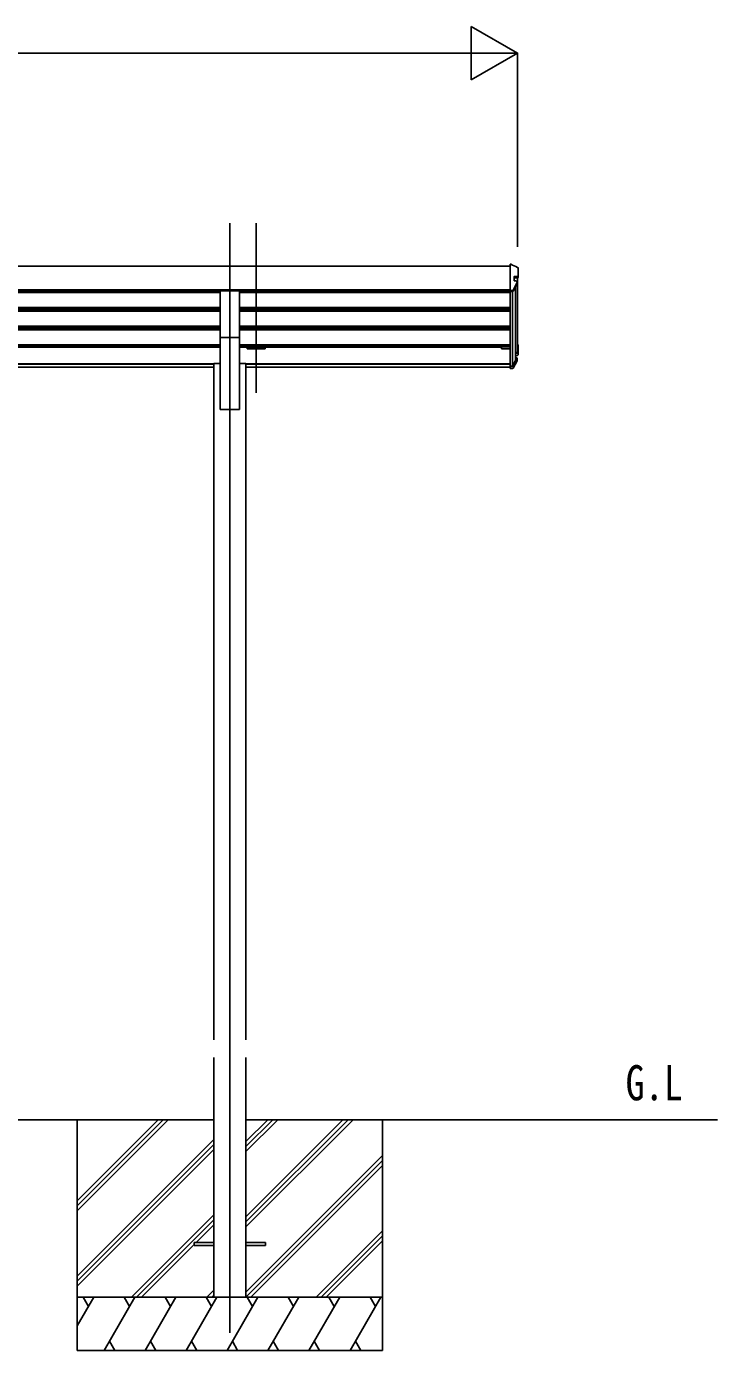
# Model space of a CAD drawing. Units: millimetres, scale not verified. Extents: x -12615 to 12615, y -8910 to 8910.
# Drawn here: x -1133 to 814, y -4865 to -1137 of the extents above; entities that cross this region are included whole.
import ezdxf
from ezdxf.enums import TextEntityAlignment as Align

# ---------------------------------------------------------------- set-up
doc = ezdxf.new("R2010")
doc.units = ezdxf.units.MM
doc.header["$LTSCALE"] = 40
for name, color, linetype in [('0-2_USER1', 3, 'Continuous'), ('0-3_YKK_12', 2, 'Continuous'), ('0-4_YKK_13', 4, 'Continuous'), ('0-5_YKK_A1', 4, 'Continuous'), ('0-6_YKK_D', 6, 'Continuous')]:
    doc.layers.add(name, color=color, linetype=linetype)
doc.styles.add('ＭＳ ゴシック', font='')
doc.styles.get('ＭＳ ゴシック').set_extended_font_data('MS Gothic')

msp = doc.modelspace()

# ---------------------------------------------------------------- linework, layer by layer
at = {"layer": '0-3_YKK_12'}
for p, q in [((-559.94, -1690.6), (-559.94, -2168.11)), ((-485.94, -1690.6), (-485.94, -2168.11)), ((-559.94, -2121.43), (-559.94, -4815))]:
    msp.add_line(p, q, dxfattribs=at)
at = {"layer": '0-4_YKK_13'}
for p, q in [((231.08, -1805.8), (230.06, -1805.8)), ((230.06, -1879.88), (230.06, -1805.8)), ((252.06, -1838.13), (252.06, -1817.1)), ((249.45, -1860.6), (237.83, -1881.94)), ((250.06, -1844.7), (241.26, -1844.7)), ((249.69, -1855.48), (249.69, -1859.65)), ((252.06, -1842.71), (252.06, -1838.13)), ((-587.44, -2012.43), (-587.44, -1880.63)), ((-587.44, -1880.63), (-532.44, -1880.63)), ((-532.44, -2012.43), (-532.44, -1880.63)), ((236.07, -1879.88), (230.06, -1879.88)), ((236.07, -1882.98), (230.06, -1882.98)), ((-587.44, -2012.43), (-532.44, -2012.43)), ((250.06, -2031.27), (250.16, -2031.27)), ((250.06, -2032.76), (250.09, -2032.76)), ((250.06, -2033.28), (250.09, -2033.28)), ((250.56, -2033.26), (250.56, -2054.17)), ((252.06, -2033.26), (252.06, -2054.17)), ((246.94, -2073.02), (236.34, -2092.46)), ((248.13, -2071.35), (236.51, -2092.69)), ((249.45, -2072.06), (237.83, -2093.4)), ((250.06, -2054.67), (245.09, -2054.67)), ((250.06, -2056.16), (245.09, -2056.16)), ((245.09, -2062.69), (250.06, -2062.69)), ((245.09, -2068.99), (247.8, -2069.13)), ((245.09, -2070.48), (247.72, -2070.62)), ((245.09, -2071), (247.72, -2071.14)), ((249.69, -2071.11), (249.69, -2077.28)), ((252.06, -2060.73), (252.06, -2054.17)), ((230.06, -2092.95), (230.06, -2092.68)), ((236.07, -2092.95), (230.06, -2092.95)), ((230.06, -2094.45), (230.06, -2092.95)), ((230.06, -2099.54), (230.06, -2094.45)), ((236.07, -2094.45), (230.06, -2094.45)), ((236.07, -2099.54), (230.06, -2099.54)), ((-660.14, -4560.44), (-660.14, -4569.44)), ((-605.14, -4560.44), (-660.14, -4560.44)), ((-605.14, -4569.44), (-660.14, -4569.44)), ((-459.74, -4560.44), (-514.74, -4560.44)), ((-459.74, -4569.44), (-514.74, -4569.44)), ((-459.74, -4560.44), (-459.74, -4569.44))]:
    msp.add_line(p, q, dxfattribs=at)
for points in [[(231.08, -1805.8), (231.73, -1805.91), (231.99, -1806.01)], [(241.26, -1853.08), (241.26, -1840.15), (250.06, -1840.15)], [(249.45, -1860.6), (249.63, -1860.13), (249.69, -1859.65)], [(247.06, -2072.54), (247.03, -2072.78), (246.94, -2073.02)]]:
    msp.add_lwpolyline(points, dxfattribs=at)
for centre, radius, start, end in [((250.07, -1817.11), 1.99, 0.21727, 87.38971), ((247.65, -1855.48), 2.05, 331.46438, 85.83854), ((250.06, -1842.7), 2, 269.84307, 359.8422), ((250.05, -1838.14), 2.01, 270.26972, 0.34354), ((236.05, -1877.9), 1.98, 270.47308, 333.77211), ((236.07, -1880.98), 2, 269.9369, 331.34316), ((250.06, -2033.26), 0.498, 0.1468, 87.16754), ((250.06, -2033.78), 0.498, 0.1468, 87.16754), ((250.07, -2033.26), 1.99, 0.1468, 87.16754), ((247.7, -2071.11), 0.497, 331.56379, 87.26156), ((247.69, -2071.64), 0.5, 31.80059, 87.07178), ((247.7, -2071.11), 1.99, 331.56379, 87.26156), ((249.06, -2053.69), 0.996, 282.79822, 359.86716), ((247.9, -2077.3), 1.79, 330.16188, 0.79479), ((250.06, -2054.16), 2, 269.84307, 359.8422), ((250.08, -2060.71), 1.98, 269.27462, 359.46746), ((250.06, -2054.17), 0.499, 269.84307, 359.8422), ((230.36, -2092.68), 0.298, 180.08028, 246.4037), ((235.47, -2091.98), 1, 282.86823, 331.34595), ((236.07, -2092.45), 0.5, 269.9369, 331.34316), ((236.07, -2092.44), 2, 269.9369, 331.34316), ((236.1, -2097.52), 2.02, 269.16071, 329.06047)]:
    msp.add_arc(centre, radius, start, end, dxfattribs=at)
for centre, major_axis, ratio, start_param, end_param in [((262.81, -1833.51), (-222.61, 113.61), 0.042479, 4.7913614, 4.8729331), ((374.63, -1833.51), (-2175.25, 113.38), 0.005463, 4.7699229, 4.7699711), ((268.14, -1833.51), (61.55, 113.97), 0.043861, 1.7971426, 2.0027809), ((-354.07, -1833.51), (-2175.25, 113.38), 0.005463, 4.432326, 4.4354523), ((268.14, -2032.53), (61.55, 113.97), 0.043861, 4.1183302, 4.3239685)]:
    msp.add_ellipse(centre, major_axis=major_axis, ratio=ratio, start_param=start_param, end_param=end_param, dxfattribs=at)
at = {"layer": '0-5_YKK_A1'}
for p, q in [((230.06, -1811.59), (-3349.94, -1811.59)), ((230.06, -1807.01), (230.06, -2095.58)), ((250.06, -1844.7), (250.06, -2053.7)), ((230.05, -1878.19), (-3349.95, -1878.19)), ((-587.44, -1885.99), (-2532.45, -1885.99)), ((-587.44, -1881.44), (-2532.44, -1881.44)), ((230.06, -1885.99), (-532.45, -1885.99)), ((230.06, -1881.44), (-532.44, -1881.44)), ((-510.94, -1881.44), (-510.94, -1885.99)), ((-460.94, -1885.99), (-460.94, -1881.44)), ((205.06, -1885.99), (205.06, -1881.55)), ((235.96, -1882.98), (235.96, -2092.78)), ((245.09, -1868.61), (245.09, -2076.41)), ((-587.44, -1938.57), (-2532.45, -1938.57)), ((-587.44, -1927.87), (-2532.44, -1927.87)), ((-587.44, -1929.36), (-2532.44, -1929.36)), ((-587.44, -1933.68), (-2532.44, -1933.68)), ((230.06, -1938.57), (-532.45, -1938.57)), ((230.06, -1927.87), (-532.44, -1927.87)), ((230.06, -1929.36), (-532.44, -1929.36)), ((230.06, -1933.68), (-532.44, -1933.68)), ((-510.94, -1933.68), (-510.94, -1938.57)), ((-460.94, -1938.57), (-460.94, -1933.68)), ((205.06, -1938.57), (205.06, -1933.68)), ((-587.44, -1991.14), (-2532.45, -1991.14)), ((-587.44, -1980.44), (-2532.44, -1980.44)), ((-587.44, -1981.94), (-2532.44, -1981.94)), ((-587.44, -1986.26), (-2532.44, -1986.26)), ((-587.44, -1980.55), (-587.44, -2215)), ((230.06, -1991.14), (-532.45, -1991.14)), ((230.06, -1980.44), (-532.44, -1980.44)), ((-532.44, -1980.55), (-532.44, -2215)), ((230.06, -1981.94), (-532.44, -1981.94)), ((230.06, -1986.26), (-532.44, -1986.26)), ((-510.94, -1986.26), (-510.94, -1991.14)), ((-460.94, -1991.14), (-460.94, -1986.26)), ((205.06, -1991.14), (205.06, -1986.26)), ((-587.44, -2033.02), (-2532.44, -2033.02)), ((-587.44, -2034.52), (-2532.44, -2034.52)), ((-587.44, -2038.84), (-2532.44, -2038.84)), ((230.06, -2033.02), (-532.44, -2033.02)), ((230.06, -2034.52), (-532.44, -2034.52)), ((230.06, -2038.84), (-532.44, -2038.84)), ((205.06, -2039.19), (-532.44, -2039.19)), ((-510.94, -2038.84), (-510.94, -2044.36)), ((-460.94, -2044.36), (-510.94, -2044.36)), ((-460.94, -2038.84), (-460.94, -2044.36)), ((205.06, -2038.84), (205.06, -2044.36)), ((205.06, -2038.84), (205.06, -2044.36)), ((205.06, -2044.36), (230.06, -2044.36)), ((205.06, -2044.36), (230.06, -2044.36)), ((-605.14, -2086.43), (-2514.74, -2086.43)), ((-605.14, -2087.83), (-2514.74, -2087.83)), ((-605.14, -2086), (-605.14, -3990)), ((-605.14, -2086), (-587.44, -2086)), ((-514.74, -2086), (-532.44, -2086)), ((-514.74, -2086), (-514.74, -3990)), ((230.06, -2086.43), (-514.74, -2086.43)), ((230.06, -2087.83), (-514.74, -2087.83)), ((-605.14, -2095.51), (-2514.74, -2095.51)), ((230.06, -2095.51), (-514.74, -2095.51)), ((-587.44, -2215), (-532.44, -2215)), ((-605.14, -4040), (-605.14, -4715)), ((-514.74, -4040), (-514.74, -4715)), ((-2514.74, -4215), (-604.74, -4215)), ((-989.74, -4471.32), (-733.36, -4214.94)), ((-989.74, -4457.18), (-747.5, -4214.94)), ((-989.74, -4443.04), (-761.64, -4214.94)), ((-989.74, -4215), (-989.74, -4864.94)), ((-514.74, -4215), (814.09, -4215)), ((-514.74, -4516.82), (-212.92, -4215)), ((-514.74, -4502.68), (-227.06, -4215)), ((-514.74, -4488.54), (-241.2, -4215)), ((-514.74, -4304.69), (-425.05, -4215)), ((-514.74, -4290.55), (-439.19, -4215)), ((-514.74, -4276.4), (-453.34, -4215)), ((-129.74, -4215), (-129.74, -4864.94)), ((-989.74, -4655.17), (-605.14, -4270.57)), ((-989.74, -4669.31), (-605.14, -4284.71)), ((-989.74, -4683.45), (-605.14, -4298.85)), ((-514.74, -4700.67), (-129.74, -4315.67)), ((-514.74, -4714.81), (-129.74, -4329.81)), ((-500.73, -4714.94), (-129.74, -4343.95)), ((-837.38, -4714.94), (-605.14, -4482.7)), ((-823.24, -4714.94), (-605.14, -4496.84)), ((-654.6, -4560.44), (-605.14, -4510.99)), ((-316.88, -4714.94), (-129.74, -4527.8)), ((-302.74, -4714.94), (-129.74, -4541.94)), ((-809.1, -4714.94), (-660.14, -4565.99)), ((-288.6, -4714.94), (-129.74, -4556.09)), ((-625.25, -4714.94), (-605.14, -4694.83)), ((-129.74, -4714.94), (-989.74, -4714.94)), ((-989.74, -4795.42), (-943.28, -4714.94)), ((-958.28, -4740.92), (-973.28, -4714.94)), ((-914.41, -4864.94), (-827.81, -4714.94)), ((-842.81, -4740.92), (-857.81, -4714.94)), ((-798.94, -4864.94), (-712.34, -4714.94)), ((-727.34, -4740.92), (-742.34, -4714.94)), ((-683.47, -4864.94), (-596.87, -4714.94)), ((-611.87, -4740.93), (-626.87, -4714.94)), ((-611.11, -4714.94), (-605.14, -4708.98)), ((-568, -4864.94), (-481.4, -4714.94)), ((-496.4, -4740.92), (-511.4, -4714.94)), ((-452.53, -4864.94), (-365.93, -4714.94)), ((-380.93, -4740.92), (-395.93, -4714.94)), ((-337.06, -4864.94), (-250.46, -4714.94)), ((-265.82, -4740.92), (-280.82, -4714.94)), ((-221, -4864.94), (-134.4, -4714.94)), ((-149.4, -4740.92), (-164.4, -4714.94)), ((-899.41, -4838.96), (-884.41, -4864.94)), ((-783.95, -4838.96), (-768.95, -4864.94)), ((-668.48, -4838.96), (-653.48, -4864.94)), ((-553, -4838.96), (-538, -4864.94)), ((-437.53, -4838.96), (-422.54, -4864.94)), ((-322.43, -4838.96), (-307.43, -4864.94)), ((-206.01, -4838.96), (-191.01, -4864.94)), ((-989.74, -4864.94), (-129.74, -4864.94))]:
    msp.add_line(p, q, dxfattribs=at)
msp.add_lwpolyline([(-587.44, -2039.19), (-1134.94, -2039.19), (-2532.44, -2039.19)], dxfattribs=at)
at = {"layer": '0-6_YKK_D'}
for p, q in [((250.06, -1211.59), (120.16, -1136.59)), ((120.16, -1136.59), (120.16, -1286.59)), ((-3219.94, -1211.59), (100.06, -1211.59)), ((250.06, -1211.59), (-9.75, -1211.59)), ((250.06, -1211.59), (120.16, -1286.59)), ((250.06, -1757.01), (250.06, -1210.59))]:
    msp.add_line(p, q, dxfattribs=at)

# ---------------------------------------------------------------- texts
at = {"layer": '0-2_USER1', "style": 'ＭＳ ゴシック', "width": 0.8}
msp.add_text('G.L', height=98.97, dxfattribs=at).set_placement((555, -4190), align=Align.BOTTOM_LEFT)

doc.saveas('drawing.dxf')
